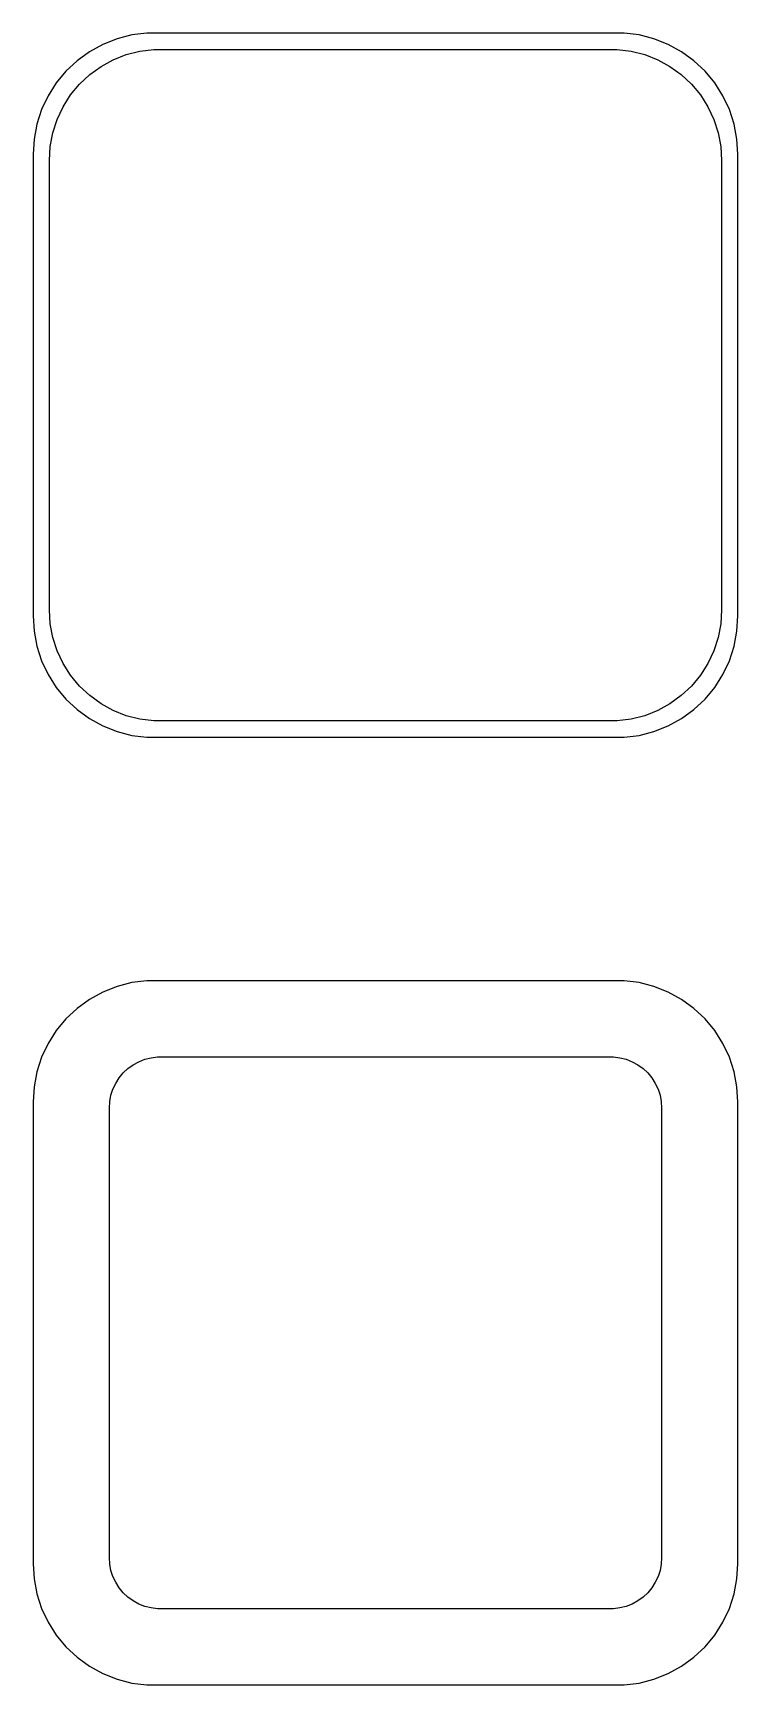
# Model space of a CAD drawing. Header units: metres. Extents: x -14.5 to 14.5, y 63.5 to 131.5.
import ezdxf

# ---------------------------------------------------------------- set-up
doc = ezdxf.new("R2010")
doc.units = ezdxf.units.M

msp = doc.modelspace()

# ---------------------------------------------------------------- linework, layer by layer
for p, q in [((-11.0451, 131.255), (-11.6289, 131.024)), ((-10.4369, 131.411), (-11.0451, 131.255)), ((-9.81395, 131.49), (-10.4369, 131.411)), ((9.81395, 131.49), (-9.81395, 131.49)), ((10.4369, 131.411), (9.81395, 131.49)), ((11.0451, 131.255), (10.4369, 131.411)), ((11.6289, 131.024), (11.0451, 131.255)), ((-12.1791, 130.722), (-12.6871, 130.353)), ((-11.6289, 131.024), (-12.1791, 130.722)), ((-11.1994, 130.393), (-10.6648, 130.604)), ((-10.6648, 130.604), (-10.1079, 130.747)), ((-10.1079, 130.747), (-9.53748, 130.819)), ((-9.53748, 130.819), (9.53748, 130.819)), ((9.53748, 130.819), (10.1079, 130.747)), ((10.1079, 130.747), (10.6648, 130.604)), ((10.6648, 130.604), (11.1994, 130.393)), ((12.1791, 130.722), (11.6289, 131.024)), ((12.6871, 130.353), (12.1791, 130.722)), ((-13.1448, 129.923), (-13.5451, 129.439)), ((-12.6871, 130.353), (-13.1448, 129.923)), ((-12.1684, 129.778), (-11.7032, 130.116)), ((-11.7032, 130.116), (-11.1994, 130.393)), ((11.1994, 130.393), (11.7032, 130.116)), ((11.7032, 130.116), (12.1684, 129.778)), ((13.1448, 129.923), (12.6871, 130.353)), ((13.5451, 129.439), (13.1448, 129.923)), ((-13.5451, 129.439), (-13.8815, 128.909)), ((-12.954, 128.941), (-12.5875, 129.384)), ((-12.5875, 129.384), (-12.1684, 129.778)), ((12.1684, 129.778), (12.5875, 129.384)), ((12.5875, 129.384), (12.954, 128.941)), ((13.8815, 128.909), (13.5451, 129.439)), ((-13.8815, 128.909), (-14.1489, 128.341)), ((-13.2621, 128.456), (-12.954, 128.941)), ((12.954, 128.941), (13.2621, 128.456)), ((14.1489, 128.341), (13.8815, 128.909)), ((-14.1489, 128.341), (-14.3429, 127.743)), ((-13.6846, 127.389), (-13.5069, 127.935)), ((-13.5069, 127.935), (-13.2621, 128.456)), ((13.2621, 128.456), (13.5069, 127.935)), ((13.5069, 127.935), (13.6846, 127.389)), ((14.3429, 127.743), (14.1489, 128.341)), ((-14.4606, 127.127), (-14.5, 126.5)), ((-14.3429, 127.743), (-14.4606, 127.127)), ((-13.7923, 126.824), (-13.6846, 127.389)), ((13.6846, 127.389), (13.7923, 126.824)), ((14.4606, 127.127), (14.3429, 127.743)), ((14.5, 126.5), (14.4606, 127.127)), ((-14.5, 126.5), (-14.5, 107.5)), ((-13.8284, 126.25), (-13.7923, 126.824)), ((13.7923, 126.824), (13.8284, 126.25)), ((14.5, 107.5), (14.5, 126.5)), ((-13.8284, 107.75), (-13.8284, 126.25)), ((13.8284, 126.25), (13.8284, 107.75)), ((-14.5, 107.5), (-14.4606, 106.873)), ((-13.7923, 107.176), (-13.8284, 107.75)), ((13.8284, 107.75), (13.7923, 107.176)), ((14.4606, 106.873), (14.5, 107.5)), ((-14.4606, 106.873), (-14.3429, 106.257)), ((-13.6846, 106.611), (-13.7923, 107.176)), ((13.7923, 107.176), (13.6846, 106.611)), ((14.3429, 106.257), (14.4606, 106.873)), ((-14.3429, 106.257), (-14.1489, 105.659)), ((-13.5069, 106.065), (-13.6846, 106.611)), ((-13.2621, 105.544), (-13.5069, 106.065)), ((13.5069, 106.065), (13.2621, 105.544)), ((13.6846, 106.611), (13.5069, 106.065)), ((14.1489, 105.659), (14.3429, 106.257)), ((-14.1489, 105.659), (-13.8815, 105.091)), ((-12.954, 105.059), (-13.2621, 105.544)), ((13.2621, 105.544), (12.954, 105.059)), ((13.8815, 105.091), (14.1489, 105.659)), ((-13.8815, 105.091), (-13.5451, 104.561)), ((-12.5875, 104.616), (-12.954, 105.059)), ((12.954, 105.059), (12.5875, 104.616)), ((13.5451, 104.561), (13.8815, 105.091)), ((-13.5451, 104.561), (-13.1448, 104.077)), ((-13.1448, 104.077), (-12.6871, 103.647)), ((-12.1684, 104.222), (-12.5875, 104.616)), ((-11.7032, 103.884), (-12.1684, 104.222)), ((12.1684, 104.222), (11.7032, 103.884)), ((12.5875, 104.616), (12.1684, 104.222)), ((12.6871, 103.647), (13.1448, 104.077)), ((13.1448, 104.077), (13.5451, 104.561)), ((-12.6871, 103.647), (-12.1791, 103.278)), ((-11.1994, 103.607), (-11.7032, 103.884)), ((-10.6648, 103.396), (-11.1994, 103.607)), ((-10.1079, 103.253), (-10.6648, 103.396)), ((10.6648, 103.396), (10.1079, 103.253)), ((11.1994, 103.607), (10.6648, 103.396)), ((11.7032, 103.884), (11.1994, 103.607)), ((12.1791, 103.278), (12.6871, 103.647)), ((-12.1791, 103.278), (-11.6289, 102.976)), ((-11.6289, 102.976), (-11.0451, 102.745)), ((-11.0451, 102.745), (-10.4369, 102.589)), ((-9.53748, 103.181), (-10.1079, 103.253)), ((9.53748, 103.181), (-9.53748, 103.181)), ((10.1079, 103.253), (9.53748, 103.181)), ((10.4369, 102.589), (11.0451, 102.745)), ((11.0451, 102.745), (11.6289, 102.976)), ((11.6289, 102.976), (12.1791, 103.278)), ((-10.4369, 102.589), (-9.81395, 102.51)), ((-9.81395, 102.51), (9.81395, 102.51)), ((9.81395, 102.51), (10.4369, 102.589)), ((-9.81395, 92.4901), (-10.4369, 92.4114)), ((9.81395, 92.4901), (-9.81395, 92.4901)), ((10.4369, 92.4114), (9.81395, 92.4901)), ((-11.6289, 92.0241), (-12.1791, 91.7216)), ((-11.0451, 92.2553), (-11.6289, 92.0241)), ((-10.4369, 92.4114), (-11.0451, 92.2553)), ((11.0451, 92.2553), (10.4369, 92.4114)), ((11.6289, 92.0241), (11.0451, 92.2553)), ((12.1791, 91.7216), (11.6289, 92.0241)), ((-12.6871, 91.3526), (-13.1448, 90.9227)), ((-12.1791, 91.7216), (-12.6871, 91.3526)), ((12.6871, 91.3526), (12.1791, 91.7216)), ((13.1448, 90.9227), (12.6871, 91.3526)), ((-13.5451, 90.4389), (-13.8815, 89.9088)), ((-13.1448, 90.9227), (-13.5451, 90.4389)), ((13.5451, 90.4389), (13.1448, 90.9227)), ((13.8815, 89.9088), (13.5451, 90.4389)), ((-13.8815, 89.9088), (-14.1489, 89.3406)), ((14.1489, 89.3406), (13.8815, 89.9088)), ((-14.1489, 89.3406), (-14.3429, 88.7434)), ((-10.3804, 89.0312), (-10.1482, 89.1588)), ((-10.1482, 89.1588), (-9.9019, 89.2564)), ((-9.9019, 89.2564), (-9.64529, 89.3223)), ((-9.64529, 89.3223), (-9.38246, 89.3555)), ((-9.38246, 89.3555), (9.38246, 89.3555)), ((9.38246, 89.3555), (9.64529, 89.3223)), ((9.64529, 89.3223), (9.9019, 89.2564)), ((9.9019, 89.2564), (10.1482, 89.1588)), ((10.1482, 89.1588), (10.3804, 89.0312)), ((14.3429, 88.7434), (14.1489, 89.3406)), ((-14.3429, 88.7434), (-14.4606, 88.1267)), ((-11.0987, 88.2663), (-10.9567, 88.49)), ((-10.9567, 88.49), (-10.7878, 88.6941)), ((-10.7878, 88.6941), (-10.5947, 88.8755)), ((-10.5947, 88.8755), (-10.3804, 89.0312)), ((10.3804, 89.0312), (10.5947, 88.8755)), ((10.5947, 88.8755), (10.7878, 88.6941)), ((10.7878, 88.6941), (10.9567, 88.49)), ((10.9567, 88.49), (11.0987, 88.2663)), ((14.4606, 88.1267), (14.3429, 88.7434)), ((-14.4606, 88.1267), (-14.5, 87.5)), ((-11.343, 87.5144), (-11.2934, 87.7746)), ((-11.2934, 87.7746), (-11.2115, 88.0266)), ((-11.2115, 88.0266), (-11.0987, 88.2663)), ((11.0987, 88.2663), (11.2115, 88.0266)), ((11.2115, 88.0266), (11.2934, 87.7746)), ((11.2934, 87.7746), (11.343, 87.5144)), ((14.5, 87.5), (14.4606, 88.1267)), ((-14.5, 87.5), (-14.5, 68.5)), ((-11.3596, 87.25), (-11.343, 87.5144)), ((-11.3596, 68.75), (-11.3596, 87.25)), ((11.343, 87.5144), (11.3596, 87.25)), ((11.3596, 87.25), (11.3596, 68.75)), ((14.5, 68.5), (14.5, 87.5)), ((-11.343, 68.4856), (-11.3596, 68.75)), ((11.3596, 68.75), (11.343, 68.4856)), ((-14.5, 68.5), (-14.4606, 67.8733)), ((-11.2934, 68.2254), (-11.343, 68.4856)), ((-11.2115, 67.9734), (-11.2934, 68.2254)), ((11.2934, 68.2254), (11.2115, 67.9734)), ((11.343, 68.4856), (11.2934, 68.2254)), ((14.4606, 67.8733), (14.5, 68.5)), ((-14.4606, 67.8733), (-14.3429, 67.2566)), ((-11.0987, 67.7337), (-11.2115, 67.9734)), ((-10.9567, 67.51), (-11.0987, 67.7337)), ((-10.7878, 67.3059), (-10.9567, 67.51)), ((-10.5947, 67.1245), (-10.7878, 67.3059)), ((10.7878, 67.3059), (10.5947, 67.1245)), ((10.9567, 67.51), (10.7878, 67.3059)), ((11.0987, 67.7337), (10.9567, 67.51)), ((11.2115, 67.9734), (11.0987, 67.7337)), ((14.3429, 67.2566), (14.4606, 67.8733)), ((-14.3429, 67.2566), (-14.1489, 66.6594)), ((-14.1489, 66.6594), (-13.8815, 66.0912)), ((-10.3804, 66.9688), (-10.5947, 67.1245)), ((-10.1482, 66.8412), (-10.3804, 66.9688)), ((-9.9019, 66.7436), (-10.1482, 66.8412)), ((-9.64529, 66.6777), (-9.9019, 66.7436)), ((-9.38246, 66.6445), (-9.64529, 66.6777)), ((9.38246, 66.6445), (-9.38246, 66.6445)), ((9.64529, 66.6777), (9.38246, 66.6445)), ((9.9019, 66.7436), (9.64529, 66.6777)), ((10.1482, 66.8412), (9.9019, 66.7436)), ((10.3804, 66.9688), (10.1482, 66.8412)), ((10.5947, 67.1245), (10.3804, 66.9688)), ((13.8815, 66.0912), (14.1489, 66.6594)), ((14.1489, 66.6594), (14.3429, 67.2566)), ((-13.8815, 66.0912), (-13.5451, 65.5611)), ((13.5451, 65.5611), (13.8815, 66.0912)), ((-13.5451, 65.5611), (-13.1448, 65.0773)), ((13.1448, 65.0773), (13.5451, 65.5611)), ((-13.1448, 65.0773), (-12.6871, 64.6474)), ((-12.6871, 64.6474), (-12.1791, 64.2784)), ((12.1791, 64.2784), (12.6871, 64.6474)), ((12.6871, 64.6474), (13.1448, 65.0773)), ((-12.1791, 64.2784), (-11.6289, 63.9759)), ((-11.6289, 63.9759), (-11.0451, 63.7447)), ((11.0451, 63.7447), (11.6289, 63.9759)), ((11.6289, 63.9759), (12.1791, 64.2784)), ((-11.0451, 63.7447), (-10.4369, 63.5886)), ((-10.4369, 63.5886), (-9.81395, 63.5099)), ((-9.81395, 63.5099), (9.81395, 63.5099)), ((9.81395, 63.5099), (10.4369, 63.5886)), ((10.4369, 63.5886), (11.0451, 63.7447))]:
    msp.add_line(p, q)

doc.saveas('drawing.dxf')
